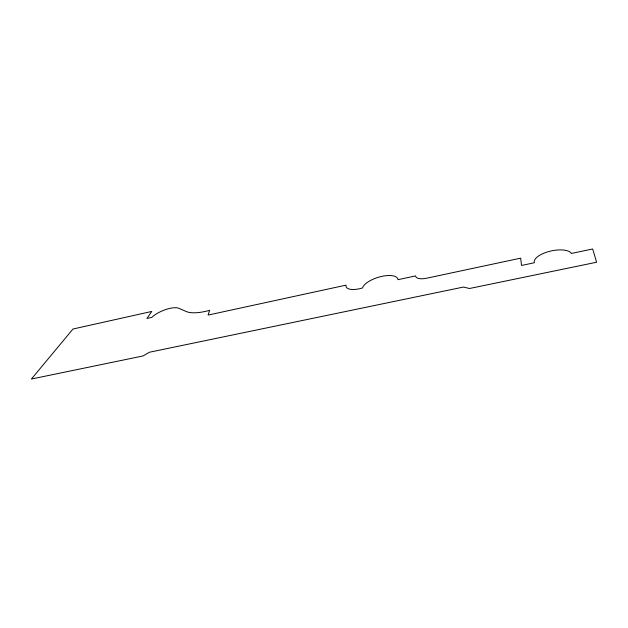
<?xml version="1.0" encoding="UTF-8"?>
<svg xmlns="http://www.w3.org/2000/svg" width="628" height="628" viewBox="0 0 628 628"><rect width="100%" height="100%" fill="white"/><g stroke="black" fill="none" stroke-linecap="round" stroke-linejoin="round"><path stroke-width="0.94" d="M209.65 310.334L208.088 315.075L346.059 285.136A15.959 6.249 -17.8 0 0 362.529 287.954A18.51 7.395 -17.2 0 1 381.149 276.532A18.51 7.395 -17.2 0 1 397.987 279.68L415.587 275.904A12.073 4.82 -15.8 0 0 426.655 278.212L520.675 258.155L521.507 265.456L534.35 262.747A19.201 7.732 -12.1 0 1 549.845 251.255A19.201 7.732 -12.1 0 1 571.441 253.461L592.675 248.971L596.6 262.237L469.485 288.503L463.472 287.051L149.535 352.214L142.956 355.974L31.4 379.029L72.974 329.025L151.788 311.441L146.913 318.474L151.764 317.399A16.854 5.911 -22.8 0 1 178.839 308.285L186.32 311.551A33.527 11.838 -21.5 0 0 209.65 310.334"/></g></svg>
